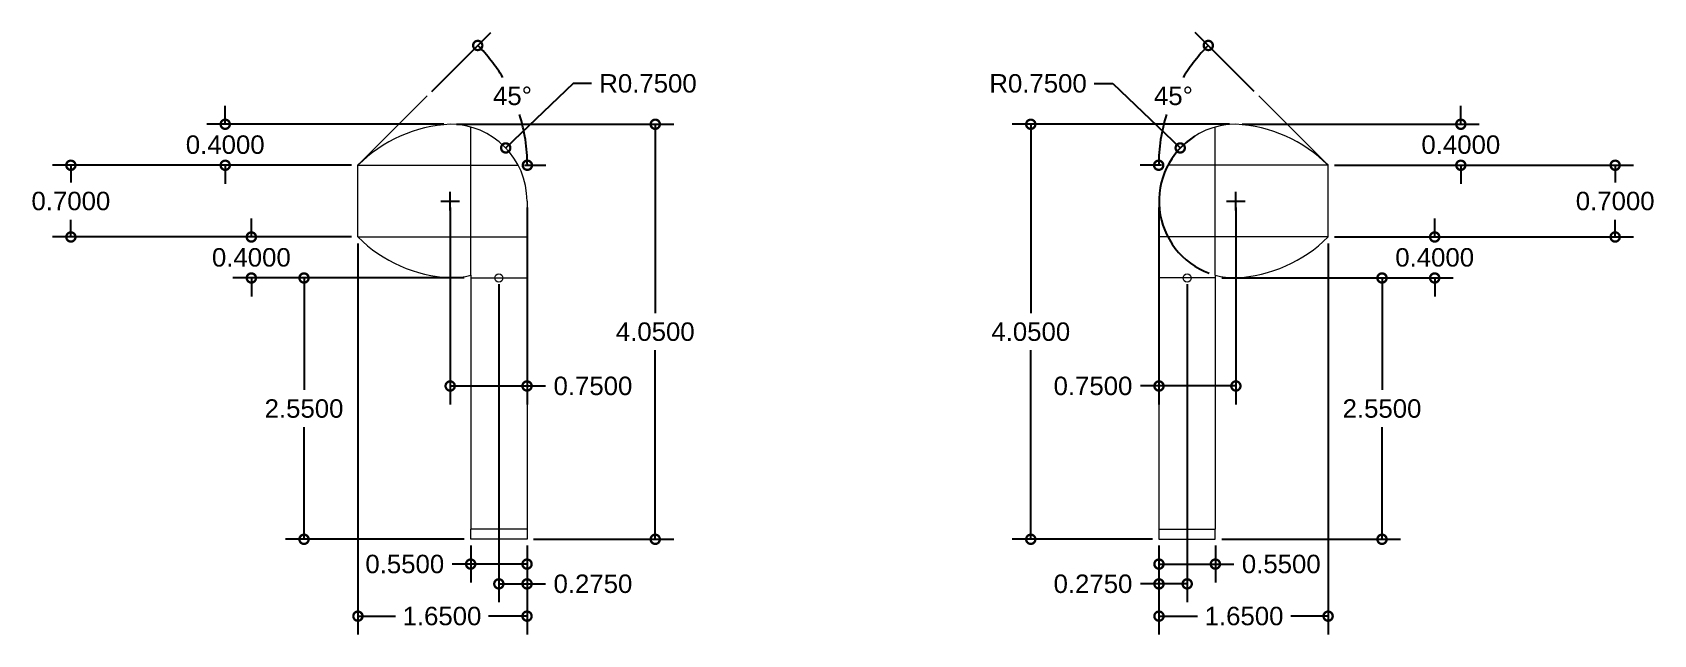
# Model space of a CAD drawing. Header units: centimetres. Extents: x -2.3 to 61.1, y -63.1 to 35.
# Drawn here: x 45.28 to 61.1, y 10.46 to 16.33 of the extents above; entities that cross this region are included whole.
import ezdxf

# ---------------------------------------------------------------- set-up
doc = ezdxf.new("R2010")
doc.units = ezdxf.units.CM
doc.header["$MEASUREMENT"] = 0
doc.linetypes.add('ACAD_ISO02W100', pattern=[15, 12, -3])
for name, color, linetype, lineweight in [('cuerpo clear', 7, 'Continuous', 15), ('guecos clear', 211, 'Continuous', 9), ('lineas clear', 8, 'ACAD_ISO02W100', 15), ('medida clear', 71, 'ACAD_ISO02W100', 18)]:
    doc.layers.add(name, color=color, linetype=linetype, lineweight=lineweight)
doc.styles.get("Standard").update_dxf_attribs({"font": 'arial.ttf'})
doc.dimstyles.get("Standard").update_dxf_attribs({"dimtxt": 0.18, "dimasz": 0.18, "dimexe": 0.18, "dimexo": 0.0625, "dimgap": 0.09, "dimtad": 0, "dimtih": 1, "dimtoh": 1, "dimdec": 4, "dimzin": 0, "dimdsep": 46, "dimtxsty": 'Standard', "dimblk": 'DOTSMALL', "dimcen": 0.09, "dimadec": 0, "dimazin": 0, "dimtfac": 1, "dimtdec": 4, "dimtofl": 0, "dimtmove": 0, "dimatfit": 3, "dimfxl": 1, "dimtolj": 1, "dimtzin": 0, "dimarcsym": 0})

# ---------------------------------------------------------------- blocks, each defined once
blk = doc.blocks.new('_DotSmall')
at = {"color": 0, "linetype": 'ByBlock', "const_width": 0.5}
blk.add_lwpolyline([(-0.0625, 0, 1), (0.0625, 0, 1)], format="xyb", close=True, dxfattribs=at)
blk = doc.blocks.new('*D273')
at = {"layer": 'Defpoints', "color": 0, "transparency": 16777216}
for p in [(48.454, 15.037), (45.653, 14.337), (48.454, 14.337)]:
    blk.add_point(p, dxfattribs=at)
at = {"layer": 'medida clear', "color": 0, "lineweight": -2, "transparency": 16777216}
for p, q in [((48.392, 15.037), (45.473, 15.037)), ((45.653, 15.037), (45.653, 14.869)), ((45.653, 14.337), (45.653, 14.506)), ((48.392, 14.337), (45.473, 14.337))]:
    blk.add_line(p, q, dxfattribs=at)
at = {"layer": 'medida clear', "color": 0, "lineweight": -2, "transparency": 16777216, "xscale": 0.18, "yscale": 0.18, "zscale": 0.18}
for p, rotation in [((45.653, 15.037), 90), ((45.653, 14.337), 270)]:
    blk.add_blockref('_DotSmall', p, dxfattribs=dict(at, rotation=rotation))
at = {"layer": 'medida clear', "color": 0, "transparency": 16777216, "insert": (45.653, 14.687), "char_height": 0.18, "attachment_point": 5}
blk.add_mtext('\\A1;0.7000', dxfattribs=at)
blk = doc.blocks.new('*D279')
at = {"layer": 'Defpoints', "color": 0, "transparency": 16777216}
for p in [(48.454, 14.337), (50.104, 11.387), (48.454, 10.637)]:
    blk.add_point(p, dxfattribs=at)
at = {"layer": 'medida clear', "color": 0, "lineweight": -2, "transparency": 16777216}
for p, q in [((48.454, 14.275), (48.454, 10.457)), ((50.104, 11.325), (50.104, 10.457)), ((48.454, 10.637), (48.819, 10.637)), ((50.104, 10.637), (49.729, 10.637))]:
    blk.add_line(p, q, dxfattribs=at)
at = {"layer": 'medida clear', "color": 0, "lineweight": -2, "transparency": 16777216, "xscale": 0.18, "yscale": 0.18, "zscale": 0.18, "rotation": 180}
blk.add_blockref('_DotSmall', (48.454, 10.637), dxfattribs=at)
at = {"layer": 'medida clear', "color": 0, "lineweight": -2, "transparency": 16777216, "xscale": 0.18, "yscale": 0.18, "zscale": 0.18}
blk.add_blockref('_DotSmall', (50.104, 10.637), dxfattribs=at)
at = {"layer": 'medida clear', "color": 0, "transparency": 16777216, "insert": (49.274, 10.637), "char_height": 0.18, "attachment_point": 5}
blk.add_mtext('\\A1;1.6500', dxfattribs=at)
blk = doc.blocks.new('*D280')
at = {"layer": 'Defpoints', "color": 0, "transparency": 16777216}
for p in [(49.354, 15.437), (51.355, 15.437), (50.104, 11.387)]:
    blk.add_point(p, dxfattribs=at)
at = {"layer": 'medida clear', "color": 0, "lineweight": -2, "transparency": 16777216}
for p, q in [((49.417, 15.437), (51.535, 15.437)), ((51.355, 15.437), (51.355, 13.594)), ((51.355, 11.387), (51.355, 13.231)), ((50.167, 11.387), (51.535, 11.387))]:
    blk.add_line(p, q, dxfattribs=at)
at = {"layer": 'medida clear', "color": 0, "lineweight": -2, "transparency": 16777216, "xscale": 0.18, "yscale": 0.18, "zscale": 0.18}
for p, rotation in [((51.355, 15.437), 90), ((51.355, 11.387), 270)]:
    blk.add_blockref('_DotSmall', p, dxfattribs=dict(at, rotation=rotation))
at = {"layer": 'medida clear', "color": 0, "transparency": 16777216, "insert": (51.355, 13.412), "char_height": 0.18, "attachment_point": 5}
blk.add_mtext('\\A1;4.0500', dxfattribs=at)
blk = doc.blocks.new('*D274')
at = {"layer": 'Defpoints', "color": 0, "transparency": 16777216}
for p in [(47.414, 14.337), (48.454, 14.337), (49.554, 13.937)]:
    blk.add_point(p, dxfattribs=at)
at = {"layer": 'medida clear', "color": 0, "lineweight": -2, "transparency": 16777216}
for p, q in [((47.414, 14.337), (47.414, 14.517)), ((48.392, 14.337), (47.234, 14.337)), ((49.492, 13.937), (47.234, 13.937)), ((47.414, 13.937), (47.414, 13.757))]:
    blk.add_line(p, q, dxfattribs=at)
at = {"layer": 'medida clear', "color": 0, "lineweight": -2, "transparency": 16777216, "xscale": 0.18, "yscale": 0.18, "zscale": 0.18}
for p, rotation in [((47.414, 14.337), 270), ((47.414, 13.937), 90)]:
    blk.add_blockref('_DotSmall', p, dxfattribs=dict(at, rotation=rotation))
at = {"layer": 'medida clear', "color": 0, "transparency": 16777216, "insert": (47.414, 14.137), "char_height": 0.18, "attachment_point": 5}
blk.add_mtext('\\A1;0.4000', dxfattribs=at)
blk = doc.blocks.new('*D275')
at = {"layer": 'Defpoints', "color": 0, "transparency": 16777216}
for p in [(49.354, 15.437), (47.159, 15.037), (48.454, 15.037)]:
    blk.add_point(p, dxfattribs=at)
at = {"layer": 'medida clear', "color": 0, "lineweight": -2, "transparency": 16777216}
for p, q in [((47.159, 15.437), (47.159, 15.617)), ((49.292, 15.437), (46.979, 15.437)), ((48.392, 15.037), (46.979, 15.037)), ((47.159, 15.037), (47.159, 14.857))]:
    blk.add_line(p, q, dxfattribs=at)
at = {"layer": 'medida clear', "color": 0, "lineweight": -2, "transparency": 16777216, "xscale": 0.18, "yscale": 0.18, "zscale": 0.18}
for p, rotation in [((47.159, 15.437), 270), ((47.159, 15.037), 90)]:
    blk.add_blockref('_DotSmall', p, dxfattribs=dict(at, rotation=rotation))
at = {"layer": 'medida clear', "color": 0, "transparency": 16777216, "insert": (47.159, 15.237), "char_height": 0.18, "attachment_point": 5}
blk.add_mtext('\\A1;0.4000', dxfattribs=at)
blk = doc.blocks.new('*D281')
at = {"layer": 'Defpoints', "color": 0, "transparency": 16777216}
for p in [(49.896, 15.206), (49.354, 14.687)]:
    blk.add_point(p, dxfattribs=at)
at = {"layer": 'medida clear', "color": 0, "lineweight": -2, "transparency": 16777216}
for p, q in [((50.554, 15.835), (49.896, 15.206)), ((50.734, 15.835), (50.554, 15.835)), ((49.354, 14.597), (49.354, 14.777)), ((49.264, 14.687), (49.444, 14.687))]:
    blk.add_line(p, q, dxfattribs=at)
at = {"layer": 'medida clear', "color": 0, "lineweight": -2, "transparency": 16777216, "xscale": 0.18, "yscale": 0.18, "zscale": 0.18, "rotation": 223.7163553014129}
blk.add_blockref('_DotSmall', (49.896, 15.206), dxfattribs=at)
at = {"layer": 'medida clear', "color": 0, "transparency": 16777216, "insert": (51.284, 15.835), "char_height": 0.18, "attachment_point": 5}
blk.add_mtext('\\A1;R0.7500', dxfattribs=at)
blk = doc.blocks.new('*D282')
at = {"layer": 'Defpoints', "color": 0, "transparency": 16777216}
for p in [(49.554, 11.387), (50.104, 11.387), (49.554, 11.145)]:
    blk.add_point(p, dxfattribs=at)
at = {"layer": 'medida clear', "color": 0, "lineweight": -2, "transparency": 16777216}
for p, q in [((49.554, 11.325), (49.554, 10.965)), ((50.104, 11.325), (50.104, 10.965)), ((49.554, 11.145), (49.374, 11.145)), ((50.104, 11.145), (49.554, 11.145))]:
    blk.add_line(p, q, dxfattribs=at)
at = {"layer": 'medida clear', "color": 0, "lineweight": -2, "transparency": 16777216, "xscale": 0.18, "yscale": 0.18, "zscale": 0.18, "rotation": 180}
blk.add_blockref('_DotSmall', (49.554, 11.145), dxfattribs=at)
at = {"layer": 'medida clear', "color": 0, "lineweight": -2, "transparency": 16777216, "xscale": 0.18, "yscale": 0.18, "zscale": 0.18}
blk.add_blockref('_DotSmall', (50.104, 11.145), dxfattribs=at)
at = {"layer": 'medida clear', "color": 0, "transparency": 16777216, "insert": (48.911, 11.145), "char_height": 0.18, "attachment_point": 5}
blk.add_mtext('\\A1;0.5500', dxfattribs=at)
blk = doc.blocks.new('*D283')
at = {"layer": 'Defpoints', "color": 0, "transparency": 16777216}
for p in [(49.354, 14.687), (50.104, 14.687), (50.104, 12.883)]:
    blk.add_point(p, dxfattribs=at)
at = {"layer": 'medida clear', "color": 0, "lineweight": -2, "transparency": 16777216}
for p, q in [((49.354, 14.625), (49.354, 12.703)), ((50.104, 14.625), (50.104, 12.703)), ((49.354, 12.883), (50.104, 12.883)), ((50.104, 12.883), (50.284, 12.883))]:
    blk.add_line(p, q, dxfattribs=at)
at = {"layer": 'medida clear', "color": 0, "lineweight": -2, "transparency": 16777216, "xscale": 0.18, "yscale": 0.18, "zscale": 0.18, "rotation": 180}
blk.add_blockref('_DotSmall', (49.354, 12.883), dxfattribs=at)
at = {"layer": 'medida clear', "color": 0, "lineweight": -2, "transparency": 16777216, "xscale": 0.18, "yscale": 0.18, "zscale": 0.18}
blk.add_blockref('_DotSmall', (50.104, 12.883), dxfattribs=at)
at = {"layer": 'medida clear', "color": 0, "transparency": 16777216, "insert": (50.747, 12.883), "char_height": 0.18, "attachment_point": 5}
blk.add_mtext('\\A1;0.7500', dxfattribs=at)
blk = doc.blocks.new('*D284')
at = {"layer": 'Defpoints', "color": 0, "transparency": 16777216}
for p in [(49.13, 15.714), (50.05, 15.465), (48.454, 15.037), (48.454, 15.037), (50.017, 15.037)]:
    blk.add_point(p, dxfattribs=at)
at = {"layer": 'medida clear', "color": 0, "lineweight": -2, "transparency": 16777216}
for p, q in [((49.174, 15.758), (49.75, 16.333)), ((50.08, 15.037), (50.287, 15.037))]:
    blk.add_line(p, q, dxfattribs=at)
for start, end in [(31.2364, 45), (0, 17.3894)]:
    blk.add_arc((48.454, 15.037), 1.653, start, end, dxfattribs=at)
at = {"layer": 'medida clear', "color": 0, "lineweight": -2, "transparency": 16777216, "xscale": 0.18, "yscale": 0.18, "zscale": 0.18}
for p, rotation in [((49.623, 16.206), 134.9999999999999), ((50.107, 15.037), 270.0000000000002)]:
    blk.add_blockref('_DotSmall', p, dxfattribs=dict(at, rotation=rotation))
at = {"layer": 'medida clear', "color": 0, "transparency": 16777216, "insert": (49.962, 15.713), "char_height": 0.18, "attachment_point": 5}
blk.add_mtext('\\A1;45°', dxfattribs=at)
blk = doc.blocks.new('*D294')
at = {"layer": 'Defpoints', "color": 0, "transparency": 16777216}
for p in [(49.554, 13.937), (47.928, 11.387), (49.554, 11.387)]:
    blk.add_point(p, dxfattribs=at)
at = {"layer": 'medida clear', "color": 0, "lineweight": -2, "transparency": 16777216}
for p, q in [((49.492, 13.937), (47.748, 13.937)), ((47.928, 13.937), (47.928, 12.844)), ((47.928, 11.387), (47.928, 12.481)), ((49.492, 11.387), (47.748, 11.387))]:
    blk.add_line(p, q, dxfattribs=at)
at = {"layer": 'medida clear', "color": 0, "lineweight": -2, "transparency": 16777216, "xscale": 0.18, "yscale": 0.18, "zscale": 0.18}
for p, rotation in [((47.928, 13.937), 90), ((47.928, 11.387), 270)]:
    blk.add_blockref('_DotSmall', p, dxfattribs=dict(at, rotation=rotation))
at = {"layer": 'medida clear', "color": 0, "transparency": 16777216, "insert": (47.928, 12.662), "char_height": 0.18, "attachment_point": 5}
blk.add_mtext('\\A1;2.5500', dxfattribs=at)
blk = doc.blocks.new('*D285')
at = {"layer": 'Defpoints', "color": 0, "transparency": 16777216}
for p in [(49.829, 13.937), (50.104, 11.387), (50.104, 10.952)]:
    blk.add_point(p, dxfattribs=at)
at = {"layer": 'medida clear', "color": 0, "lineweight": -2, "transparency": 16777216}
for p, q in [((49.829, 13.875), (49.829, 10.772)), ((50.104, 11.325), (50.104, 10.772)), ((49.829, 10.952), (50.104, 10.952)), ((50.104, 10.952), (50.284, 10.952))]:
    blk.add_line(p, q, dxfattribs=at)
at = {"layer": 'medida clear', "color": 0, "lineweight": -2, "transparency": 16777216, "xscale": 0.18, "yscale": 0.18, "zscale": 0.18, "rotation": 180}
blk.add_blockref('_DotSmall', (49.829, 10.952), dxfattribs=at)
at = {"layer": 'medida clear', "color": 0, "lineweight": -2, "transparency": 16777216, "xscale": 0.18, "yscale": 0.18, "zscale": 0.18}
blk.add_blockref('_DotSmall', (50.104, 10.952), dxfattribs=at)
at = {"layer": 'medida clear', "color": 0, "transparency": 16777216, "insert": (50.747, 10.952), "char_height": 0.18, "attachment_point": 5}
blk.add_mtext('\\A1;0.2750', dxfattribs=at)
blk = doc.blocks.new('*D276')
at = {"layer": 'Defpoints', "color": 0, "transparency": 16777216}
for p in [(57.92, 15.037), (57.92, 14.337), (60.721, 14.337)]:
    blk.add_point(p, dxfattribs=at)
at = {"layer": 'medida clear', "color": 0, "lineweight": -2, "transparency": 16777216}
for p, q in [((57.982, 15.037), (60.901, 15.037)), ((60.721, 15.037), (60.721, 14.869)), ((60.721, 14.337), (60.721, 14.506)), ((57.982, 14.337), (60.901, 14.337))]:
    blk.add_line(p, q, dxfattribs=at)
at = {"layer": 'medida clear', "color": 0, "lineweight": -2, "transparency": 16777216, "xscale": 0.18, "yscale": 0.18, "zscale": 0.18}
for p, rotation in [((60.721, 15.037), 90), ((60.721, 14.337), 270)]:
    blk.add_blockref('_DotSmall', p, dxfattribs=dict(at, rotation=rotation))
at = {"layer": 'medida clear', "color": 0, "transparency": 16777216, "insert": (60.721, 14.687), "char_height": 0.18, "attachment_point": 5}
blk.add_mtext('\\A1;0.7000', dxfattribs=at)
blk = doc.blocks.new('*D286')
at = {"layer": 'Defpoints', "color": 0, "transparency": 16777216}
for p in [(57.92, 14.337), (56.27, 11.387), (57.92, 10.637)]:
    blk.add_point(p, dxfattribs=at)
at = {"layer": 'medida clear', "color": 0, "lineweight": -2, "transparency": 16777216}
for p, q in [((57.92, 14.275), (57.92, 10.457)), ((56.27, 11.325), (56.27, 10.457)), ((56.27, 10.637), (56.645, 10.637)), ((57.92, 10.637), (57.555, 10.637))]:
    blk.add_line(p, q, dxfattribs=at)
at = {"layer": 'medida clear', "color": 0, "lineweight": -2, "transparency": 16777216, "xscale": 0.18, "yscale": 0.18, "zscale": 0.18, "rotation": 180}
blk.add_blockref('_DotSmall', (56.27, 10.637), dxfattribs=at)
at = {"layer": 'medida clear', "color": 0, "lineweight": -2, "transparency": 16777216, "xscale": 0.18, "yscale": 0.18, "zscale": 0.18}
blk.add_blockref('_DotSmall', (57.92, 10.637), dxfattribs=at)
at = {"layer": 'medida clear', "color": 0, "transparency": 16777216, "insert": (57.1, 10.637), "char_height": 0.18, "attachment_point": 5}
blk.add_mtext('\\A1;1.6500', dxfattribs=at)
blk = doc.blocks.new('*D287')
at = {"layer": 'Defpoints', "color": 0, "transparency": 16777216}
for p in [(55.019, 15.437), (57.02, 15.437), (56.27, 11.387)]:
    blk.add_point(p, dxfattribs=at)
at = {"layer": 'medida clear', "color": 0, "lineweight": -2, "transparency": 16777216}
for p, q in [((56.957, 15.437), (54.839, 15.437)), ((55.019, 15.437), (55.019, 13.594)), ((55.019, 11.387), (55.019, 13.231)), ((56.207, 11.387), (54.839, 11.387))]:
    blk.add_line(p, q, dxfattribs=at)
at = {"layer": 'medida clear', "color": 0, "lineweight": -2, "transparency": 16777216, "xscale": 0.18, "yscale": 0.18, "zscale": 0.18}
for p, rotation in [((55.019, 15.437), 90), ((55.019, 11.387), 270)]:
    blk.add_blockref('_DotSmall', p, dxfattribs=dict(at, rotation=rotation))
at = {"layer": 'medida clear', "color": 0, "transparency": 16777216, "insert": (55.019, 13.412), "char_height": 0.18, "attachment_point": 5}
blk.add_mtext('\\A1;4.0500', dxfattribs=at)
blk = doc.blocks.new('*D277')
at = {"layer": 'Defpoints', "color": 0, "transparency": 16777216}
for p in [(57.92, 14.337), (58.96, 14.337), (56.82, 13.937)]:
    blk.add_point(p, dxfattribs=at)
at = {"layer": 'medida clear', "color": 0, "lineweight": -2, "transparency": 16777216}
for p, q in [((58.96, 14.337), (58.96, 14.517)), ((57.982, 14.337), (59.14, 14.337)), ((56.882, 13.937), (59.14, 13.937)), ((58.96, 13.937), (58.96, 13.757))]:
    blk.add_line(p, q, dxfattribs=at)
at = {"layer": 'medida clear', "color": 0, "lineweight": -2, "transparency": 16777216, "xscale": 0.18, "yscale": 0.18, "zscale": 0.18}
for p, rotation in [((58.96, 14.337), 270), ((58.96, 13.937), 90)]:
    blk.add_blockref('_DotSmall', p, dxfattribs=dict(at, rotation=rotation))
at = {"layer": 'medida clear', "color": 0, "transparency": 16777216, "insert": (58.96, 14.137), "char_height": 0.18, "attachment_point": 5}
blk.add_mtext('\\A1;0.4000', dxfattribs=at)
blk = doc.blocks.new('*D278')
at = {"layer": 'Defpoints', "color": 0, "transparency": 16777216}
for p in [(57.02, 15.437), (57.92, 15.037), (59.215, 15.037)]:
    blk.add_point(p, dxfattribs=at)
at = {"layer": 'medida clear', "color": 0, "lineweight": -2, "transparency": 16777216}
for p, q in [((59.215, 15.437), (59.215, 15.617)), ((57.082, 15.437), (59.395, 15.437)), ((57.982, 15.037), (59.395, 15.037)), ((59.215, 15.037), (59.215, 14.857))]:
    blk.add_line(p, q, dxfattribs=at)
at = {"layer": 'medida clear', "color": 0, "lineweight": -2, "transparency": 16777216, "xscale": 0.18, "yscale": 0.18, "zscale": 0.18}
for p, rotation in [((59.215, 15.437), 270), ((59.215, 15.037), 90)]:
    blk.add_blockref('_DotSmall', p, dxfattribs=dict(at, rotation=rotation))
at = {"layer": 'medida clear', "color": 0, "transparency": 16777216, "insert": (59.215, 15.237), "char_height": 0.18, "attachment_point": 5}
blk.add_mtext('\\A1;0.4000', dxfattribs=at)
blk = doc.blocks.new('*D288')
at = {"layer": 'Defpoints', "color": 0, "transparency": 16777216}
for p in [(56.477, 15.206), (57.02, 14.687)]:
    blk.add_point(p, dxfattribs=at)
at = {"layer": 'medida clear', "color": 0, "lineweight": -2, "transparency": 16777216}
for p, q in [((55.639, 15.835), (55.819, 15.835)), ((55.819, 15.835), (56.477, 15.206)), ((57.02, 14.597), (57.02, 14.777)), ((56.93, 14.687), (57.11, 14.687))]:
    blk.add_line(p, q, dxfattribs=at)
blk.add_arc((57.02, 14.687), 0.75, 122.5327, 249.7593, dxfattribs=at)
at = {"layer": 'medida clear', "color": 0, "lineweight": -2, "transparency": 16777216, "xscale": 0.18, "yscale": 0.18, "zscale": 0.18, "rotation": 316.2836446985866}
blk.add_blockref('_DotSmall', (56.477, 15.206), dxfattribs=at)
at = {"layer": 'medida clear', "color": 0, "transparency": 16777216, "insert": (55.09, 15.835), "char_height": 0.18, "attachment_point": 5}
blk.add_mtext('\\A1;R0.7500', dxfattribs=at)
blk = doc.blocks.new('*D289')
at = {"layer": 'Defpoints', "color": 0, "transparency": 16777216}
for p in [(56.27, 11.387), (56.82, 11.387), (56.82, 11.145)]:
    blk.add_point(p, dxfattribs=at)
at = {"layer": 'medida clear', "color": 0, "lineweight": -2, "transparency": 16777216}
for p, q in [((56.27, 11.325), (56.27, 10.965)), ((56.82, 11.325), (56.82, 10.965)), ((56.27, 11.145), (56.82, 11.145)), ((56.82, 11.145), (57, 11.145))]:
    blk.add_line(p, q, dxfattribs=at)
at = {"layer": 'medida clear', "color": 0, "lineweight": -2, "transparency": 16777216, "xscale": 0.18, "yscale": 0.18, "zscale": 0.18, "rotation": 180}
blk.add_blockref('_DotSmall', (56.27, 11.145), dxfattribs=at)
at = {"layer": 'medida clear', "color": 0, "lineweight": -2, "transparency": 16777216, "xscale": 0.18, "yscale": 0.18, "zscale": 0.18}
blk.add_blockref('_DotSmall', (56.82, 11.145), dxfattribs=at)
at = {"layer": 'medida clear', "color": 0, "transparency": 16777216, "insert": (57.463, 11.145), "char_height": 0.18, "attachment_point": 5}
blk.add_mtext('\\A1;0.5500', dxfattribs=at)
blk = doc.blocks.new('*D290')
at = {"layer": 'Defpoints', "color": 0, "transparency": 16777216}
for p in [(56.27, 14.687), (57.02, 14.687), (56.27, 12.883)]:
    blk.add_point(p, dxfattribs=at)
at = {"layer": 'medida clear', "color": 0, "lineweight": -2, "transparency": 16777216}
for p, q in [((56.27, 14.625), (56.27, 12.703)), ((57.02, 14.625), (57.02, 12.703)), ((56.27, 12.883), (56.09, 12.883)), ((57.02, 12.883), (56.27, 12.883))]:
    blk.add_line(p, q, dxfattribs=at)
at = {"layer": 'medida clear', "color": 0, "lineweight": -2, "transparency": 16777216, "xscale": 0.18, "yscale": 0.18, "zscale": 0.18, "rotation": 180}
blk.add_blockref('_DotSmall', (56.27, 12.883), dxfattribs=at)
at = {"layer": 'medida clear', "color": 0, "lineweight": -2, "transparency": 16777216, "xscale": 0.18, "yscale": 0.18, "zscale": 0.18}
blk.add_blockref('_DotSmall', (57.02, 12.883), dxfattribs=at)
at = {"layer": 'medida clear', "color": 0, "transparency": 16777216, "insert": (55.626, 12.883), "char_height": 0.18, "attachment_point": 5}
blk.add_mtext('\\A1;0.7500', dxfattribs=at)
blk = doc.blocks.new('*D291')
at = {"layer": 'Defpoints', "color": 0, "transparency": 16777216}
for p in [(57.243, 15.714), (56.323, 15.465), (56.356, 15.037), (57.92, 15.037), (57.92, 15.037)]:
    blk.add_point(p, dxfattribs=at)
at = {"layer": 'medida clear', "color": 0, "lineweight": -2, "transparency": 16777216}
for p, q in [((57.199, 15.758), (56.624, 16.333)), ((56.294, 15.037), (56.087, 15.037))]:
    blk.add_line(p, q, dxfattribs=at)
for start, end in [(135, 148.7636), (162.6106, 180)]:
    blk.add_arc((57.92, 15.037), 1.653, start, end, dxfattribs=at)
at = {"layer": 'medida clear', "color": 0, "lineweight": -2, "transparency": 16777216, "xscale": 0.18, "yscale": 0.18, "zscale": 0.18}
for p, rotation in [((56.751, 16.206), 45.00000000000072), ((56.267, 15.037), 269.9999999999999)]:
    blk.add_blockref('_DotSmall', p, dxfattribs=dict(at, rotation=rotation))
at = {"layer": 'medida clear', "color": 0, "transparency": 16777216, "insert": (56.411, 15.713), "char_height": 0.18, "attachment_point": 5}
blk.add_mtext('\\A1;45°', dxfattribs=at)
blk = doc.blocks.new('*D292')
at = {"layer": 'Defpoints', "color": 0, "transparency": 16777216}
for p in [(56.82, 13.937), (56.82, 11.387), (58.446, 11.387)]:
    blk.add_point(p, dxfattribs=at)
at = {"layer": 'medida clear', "color": 0, "lineweight": -2, "transparency": 16777216}
for p, q in [((56.882, 13.937), (58.626, 13.937)), ((58.446, 13.937), (58.446, 12.844)), ((58.446, 11.387), (58.446, 12.481)), ((56.882, 11.387), (58.626, 11.387))]:
    blk.add_line(p, q, dxfattribs=at)
at = {"layer": 'medida clear', "color": 0, "lineweight": -2, "transparency": 16777216, "xscale": 0.18, "yscale": 0.18, "zscale": 0.18}
for p, rotation in [((58.446, 13.937), 90), ((58.446, 11.387), 270)]:
    blk.add_blockref('_DotSmall', p, dxfattribs=dict(at, rotation=rotation))
at = {"layer": 'medida clear', "color": 0, "transparency": 16777216, "insert": (58.446, 12.662), "char_height": 0.18, "attachment_point": 5}
blk.add_mtext('\\A1;2.5500', dxfattribs=at)
blk = doc.blocks.new('*D293')
at = {"layer": 'Defpoints', "color": 0, "transparency": 16777216}
for p in [(56.545, 13.937), (56.27, 11.387), (56.27, 10.952)]:
    blk.add_point(p, dxfattribs=at)
at = {"layer": 'medida clear', "color": 0, "lineweight": -2, "transparency": 16777216}
for p, q in [((56.545, 13.875), (56.545, 10.772)), ((56.27, 11.325), (56.27, 10.772)), ((56.27, 10.952), (56.09, 10.952)), ((56.545, 10.952), (56.27, 10.952))]:
    blk.add_line(p, q, dxfattribs=at)
at = {"layer": 'medida clear', "color": 0, "lineweight": -2, "transparency": 16777216, "xscale": 0.18, "yscale": 0.18, "zscale": 0.18, "rotation": 180}
blk.add_blockref('_DotSmall', (56.27, 10.952), dxfattribs=at)
at = {"layer": 'medida clear', "color": 0, "lineweight": -2, "transparency": 16777216, "xscale": 0.18, "yscale": 0.18, "zscale": 0.18}
blk.add_blockref('_DotSmall', (56.545, 10.952), dxfattribs=at)
at = {"layer": 'medida clear', "color": 0, "transparency": 16777216, "insert": (55.626, 10.952), "char_height": 0.18, "attachment_point": 5}
blk.add_mtext('\\A1;0.2750', dxfattribs=at)

msp = doc.modelspace()

# ---------------------------------------------------------------- linework, layer by layer
at = {"layer": 'cuerpo clear'}
for p, q in [((48.45413, 14.33743), (48.45413, 15.03743)), ((57.91951, 14.33743), (57.91951, 15.03743)), ((50.10413, 14.68743), (50.10413, 11.38743)), ((56.26951, 14.68743), (56.26951, 11.38743)), ((49.55413, 13.96459), (49.55413, 11.48743)), ((56.81951, 13.96459), (56.81951, 11.48743)), ((50.10413, 11.48743), (49.55413, 11.48743)), ((49.55413, 11.38743), (49.55413, 11.48743)), ((56.26951, 11.48743), (56.81951, 11.48743)), ((56.81951, 11.38743), (56.81951, 11.48743)), ((50.10413, 11.38743), (49.55413, 11.38743)), ((56.26951, 11.38743), (56.81951, 11.38743))]:
    msp.add_line(p, q, dxfattribs=at)
for centre, radius, start, end in [((49.42796, 14.05882), 1.38059, 93.065465, 134.859513), ((49.35413, 14.68743), 0.75, 0, 90), ((57.01951, 14.68743), 0.75, 90, 180), ((56.94568, 14.05882), 1.38059, 45.140487, 86.934535), ((49.42796, 15.31605), 1.38059, 225.140487, 266.934535), ((56.94568, 15.31605), 1.38059, 273.065465, 314.859513), ((49.35413, 14.68743), 0.75, 270, 285.46601), ((57.01951, 14.68743), 0.75, 254.53399, 270)]:
    msp.add_arc(centre, radius, start, end, dxfattribs=at)
at = {"layer": 'guecos clear'}
for centre in [(49.82913, 13.93743), (56.54451, 13.93743)]:
    msp.add_circle(centre, 0.04, dxfattribs=at)
at = {"layer": 'lineas clear'}
for p, q in [((48.45413, 15.03743), (49.13025, 15.71355)), ((57.91951, 15.03743), (57.24339, 15.71355)), ((49.55413, 15.03743), (49.55413, 15.41028)), ((56.81951, 15.03743), (56.81951, 15.41028)), ((48.45413, 15.03743), (50.01746, 15.03743)), ((49.55413, 14.33743), (49.55413, 15.03743)), ((57.91951, 15.03743), (56.35618, 15.03743)), ((56.81951, 14.33743), (56.81951, 15.03743)), ((48.45413, 14.33743), (50.10413, 14.33743)), ((49.55413, 13.96459), (49.55413, 14.33743)), ((57.91951, 14.33743), (56.26951, 14.33743)), ((56.81951, 13.96459), (56.81951, 14.33743)), ((49.55413, 13.93743), (50.10413, 13.93743)), ((56.81951, 13.93743), (56.26951, 13.93743))]:
    msp.add_line(p, q, dxfattribs=at)

# ---------------------------------------------------------------- dimensions: what is measured, and where the dimension line sits
at = {"layer": 'medida clear'}
for base, line1, line2, picture, middle in [((50.05035, 15.46514), ((48.45413, 15.03743), (50.01746, 15.03743)), ((48.45413, 15.03743), (49.13025, 15.71355)), '*D284', (49.96233, 15.71285)), ((56.32329, 15.46514), ((57.91951, 15.03743), (56.35618, 15.03743)), ((57.91951, 15.03743), (57.24339, 15.71355)), '*D291', (56.41131, 15.71285))]:
    dim = msp.add_angular_dim_2l(base=base, line1=line1, line2=line2, dimstyle='Standard', dxfattribs=at)
    dim.commit()
    dim.dimension.update_dxf_attribs({"geometry": picture, "text_midpoint": middle, "dimtype": 162})
for center, mpoint, picture, middle in [((49.35413, 14.68743), (49.89621, 15.20575), '*D281', (51.28369, 15.83494)), ((57.01951, 14.68743), (56.47743, 15.20575), '*D288', (55.08995, 15.83494))]:
    dim = msp.add_radius_dim(center=center, mpoint=mpoint, dimstyle='Standard', dxfattribs=at)
    dim.commit()
    dim.dimension.update_dxf_attribs({"geometry": picture, "text_midpoint": middle, "dimtype": 164})
for base, p1, p2, angle, picture, middle in [((47.15899, 15.03743), (49.35413, 15.43743), (48.45413, 15.03743), 90, '*D275', (47.15899, 15.23743)), ((59.21465, 15.03743), (57.01951, 15.43743), (57.91951, 15.03743), 90, '*D278', (59.21465, 15.23743)), ((45.65279, 14.33743), (48.45413, 15.03743), (48.45413, 14.33743), 90, '*D273', (45.65279, 14.68743)), ((60.72085, 14.33743), (57.91951, 15.03743), (57.91951, 14.33743), 90, '*D276', (60.72085, 14.68743)), ((47.4136, 14.33743), (49.55413, 13.93743), (48.45413, 14.33743), 90, '*D274', (47.4136, 14.13743)), ((58.96004, 14.33743), (56.81951, 13.93743), (57.91951, 14.33743), 90, '*D277', (58.96004, 14.13743)), ((47.92812, 11.38743), (49.55413, 13.93743), (49.55413, 11.38743), 90, '*D294', (47.92812, 12.66243)), ((56.26951, 10.95217), (56.54451, 13.93743), (56.26951, 11.38743), 180, '*D293', (55.62619, 10.95217)), ((58.44552, 11.38743), (56.81951, 13.93743), (56.81951, 11.38743), 90, '*D292', (58.44552, 12.66243)), ((56.81951, 11.14489), (56.26951, 11.38743), (56.81951, 11.38743), 180, '*D289', (57.46283, 11.14489))]:
    dim = msp.add_linear_dim(base=base, p1=p1, p2=p2, angle=angle, dimstyle='Standard', dxfattribs=at)
    dim.commit()
    dim.dimension.update_dxf_attribs({"geometry": picture, "text_midpoint": middle})
for base, p1, p2, angle, picture, middle in [((51.35472, 15.43743), (50.10413, 11.38743), (49.35413, 15.43743), 90, '*D280', (51.35472, 13.41243)), ((55.01892, 15.43743), (56.26951, 11.38743), (57.01951, 15.43743), 90, '*D287', (55.01892, 13.41243)), ((56.26951, 12.88339), (57.01951, 14.68743), (56.26951, 14.68743), 180, '*D290', (55.62619, 12.88339)), ((57.91951, 10.63718), (56.26951, 11.38743), (57.91951, 14.33743), 180, '*D286', (57.09991, 10.63718))]:
    dim = msp.add_linear_dim(base=base, p1=p1, p2=p2, angle=angle, dimstyle='Standard', dxfattribs=at)
    dim.commit()
    dim.dimension.update_dxf_attribs({"geometry": picture, "text_midpoint": middle, "dimtype": 160})
for base, p1, p2, picture, middle in [((50.10413, 12.88339), (49.35413, 14.68743), (50.10413, 14.68743), '*D283', (50.74745, 12.88339)), ((48.45413, 10.63718), (50.10413, 11.38743), (48.45413, 14.33743), '*D279', (49.27373, 10.63718))]:
    dim = msp.add_linear_dim(base=base, p1=p1, p2=p2, dimstyle='Standard', dxfattribs=at)
    dim.commit()
    dim.dimension.update_dxf_attribs({"geometry": picture, "text_midpoint": middle, "dimtype": 160})
for base, p1, p2, picture, middle in [((50.10413, 10.95217), (49.82913, 13.93743), (50.10413, 11.38743), '*D285', (50.74745, 10.95217)), ((49.55413, 11.14489), (50.10413, 11.38743), (49.55413, 11.38743), '*D282', (48.91081, 11.14489))]:
    dim = msp.add_linear_dim(base=base, p1=p1, p2=p2, dimstyle='Standard', dxfattribs=at)
    dim.commit()
    dim.dimension.update_dxf_attribs({"geometry": picture, "text_midpoint": middle})

doc.saveas('drawing.dxf')
